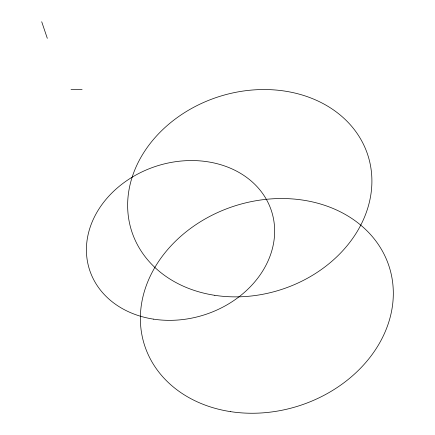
<?xml version="1.0" encoding="UTF-8"?>
<svg xmlns="http://www.w3.org/2000/svg" width="435" height="435" viewBox="0 0 435 435"><rect width="100%" height="100%" fill="white"/><g stroke="black" fill="none" stroke-linecap="round" stroke-linejoin="round"><path stroke-width="0.65" d="M71.019 89.425L82.112 89.485M41.706 21.75L47.312 38.323M214.825 295.327A124.046 101.36 -17.7 0 0 368.592 157.6A124.046 101.36 -17.7 0 0 165.909 126.688A124.046 101.36 -17.7 0 0 214.825 295.327M230.648 411.651A128.466 104.976 -17.7 0 0 389.89 269.015A128.466 104.976 -17.7 0 0 179.987 237.004A128.466 104.976 -17.7 0 0 230.648 411.651M153.593 319.154A95.602 78.121 -17.7 0 0 272.103 213.009A95.602 78.121 -17.7 0 0 115.895 189.187A95.602 78.121 -17.7 0 0 153.593 319.154"/></g></svg>
